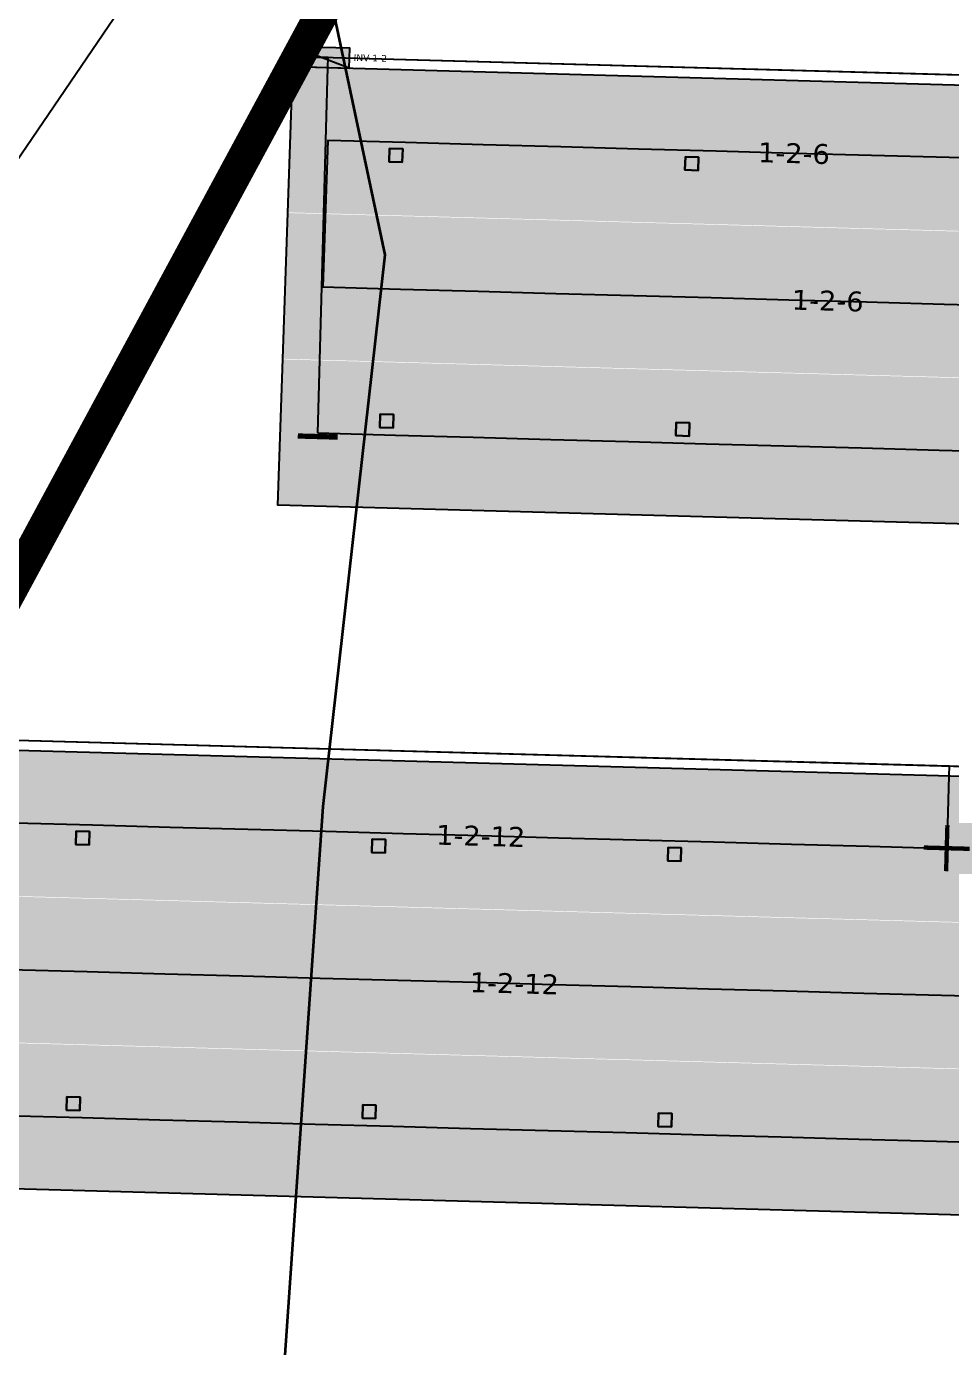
# Model space of a CAD drawing. Header units: metres. Extents: x 1477905 to 1478744, y 4202276 to 4202610.
# Drawn here: x 1477993.22 to 1478007.18, y 4202349.59 to 4202369.53 of the extents above; entities that cross this region are included whole.
import ezdxf

# ---------------------------------------------------------------- set-up
doc = ezdxf.new("R2010")
doc.units = ezdxf.units.M
doc.layers.add('Nouveau Terrain - CN - Courbes', color=22, linetype='Continuous', lineweight=0)
for name, color, linetype in [('PVcase AC Cables (Inverter - Transformer)', 181, 'Continuous'), ('PVcase Device Coloring', 7, 'Continuous'), ('PVcase Device Numbering', 7, 'Continuous'), ('PVcase Inverters', 7, 'Continuous'), ('PVcase Polarity Symbols', 7, 'Continuous'), ('PVcase Poles', 7, 'Continuous'), ('PVcase PV Modules (full frames)', 142, 'Continuous'), ('PVcase PV Modules (optimised)', 142, 'Continuous'), ('PVcase String Cables', 150, 'Continuous'), ('PVcase Stringing Numbers', 7, 'Continuous'), ('PVcase Strings', 92, 'Continuous'), ('PVcase Trenches', 7, 'Continuous')]:
    doc.layers.add(name, color=color, linetype=linetype)
doc.layers.add('PVcase Offsets', color=240, linetype='Continuous', plot=False)
doc.styles.get("Standard").update_dxf_attribs({"font": 'verdana.ttf'})
doc.styles.add('UBS-Style de texte', font='verdana.ttf')

# ---------------------------------------------------------------- blocks, each defined once
blk = doc.blocks.new('PVcase Inverter (1st tier)')
at = {"layer": 'PVcase Inverters', "color": 0}
blk.add_lwpolyline([(0, 0), (850, 0), (850, 300), (0, 300)], close=True, dxfattribs=at)
blk.add_lwpolyline([(850, 0), (0, 300)], dxfattribs=at)
blk = doc.blocks.new('3P18@15DEG F FX ID2 PVBlock')
at = {"layer": 'PVcase PV Modules (optimised)', "color": 0}
blk.add_polyline3d([(0, 0, 1.773945735132677), (21.06698842950539, -0.5810537936249747, 1.773945735132684), (20.88445742833418, -7.198992669318526, 7.019385073192552e-15), (-0.182531001171211, -6.617938875693552, 0)], close=True, dxfattribs=at)

msp = doc.modelspace()

# ---------------------------------------------------------------- hatches: boundary and pattern name
at = {"layer": 'PVcase Device Coloring', "true_color": 0x00ff40, "transparency": 33554672}
msp.add_hatch(color=100, dxfattribs=at).paths.add_polyline_path([(1477997.250148413, 4202369.22115812), (1477997.241877185, 4202368.921272163), (1477998.091554061, 4202368.897837016), (1477998.09982529, 4202369.197722972)], flags=0)
msp.add_hatch(color=100, dxfattribs=at).paths.add_polyline_path([(1477997.250148413, 4202369.22115812), (1477997.241877185, 4202368.921272163), (1477998.091554061, 4202368.897837016), (1477998.09982529, 4202369.197722972)], flags=0)
msp.add_hatch(color=100, dxfattribs=at).paths.add_polyline_path([(1477997.250148413, 4202369.22115812), (1477997.241877185, 4202368.921272163), (1477998.091554061, 4202368.897837016), (1477998.09982529, 4202369.197722972)], flags=0)
msp.add_hatch(color=100, dxfattribs=at).paths.add_polyline_path([(1477997.250148413, 4202369.22115812), (1477997.241877185, 4202368.921272163), (1477998.091554061, 4202368.897837016), (1477998.09982529, 4202369.197722972)], flags=0)
msp.add_hatch(color=100, dxfattribs=at).paths.add_polyline_path([(1477997.250148413, 4202369.22115812), (1477997.241877185, 4202368.921272163), (1477998.091554061, 4202368.897837016), (1477998.09982529, 4202369.197722972)], flags=0)
msp.add_hatch(color=100, dxfattribs=at).paths.add_polyline_path([(1477997.250148413, 4202369.22115812), (1477997.241877185, 4202368.921272163), (1477998.091554061, 4202368.897837016), (1477998.09982529, 4202369.197722972)], flags=0)
msp.add_hatch(color=100, dxfattribs=at).paths.add_polyline_path([(1477997.250148413, 4202369.22115812), (1477997.241877185, 4202368.921272163), (1477998.091554061, 4202368.897837016), (1477998.09982529, 4202369.197722972)], flags=0)
msp.add_hatch(color=100, dxfattribs=at).paths.add_polyline_path([(1477997.250148413, 4202369.22115812), (1477997.241877185, 4202368.921272163), (1477998.091554061, 4202368.897837016), (1477998.09982529, 4202369.197722972)], flags=0)
msp.add_hatch(color=100, dxfattribs=at).paths.add_polyline_path([(1477997.250148413, 4202369.22115812), (1477997.241877185, 4202368.921272163), (1477998.091554061, 4202368.897837016), (1477998.09982529, 4202369.197722972)], flags=0)
at = {"layer": 'PVcase Device Coloring', "true_color": 0x00ff40, "transparency": 33554582}
for points in [[(1477997.241877185, 4202368.921272163), (1477997.16592139, 4202366.722151305), (1478012.365022158, 4202366.302941166), (1478012.440977953, 4202368.502062025)], [(1477997.165587958, 4202366.712497569), (1477997.089632163, 4202364.51337671), (1478013.460892379, 4202364.061836953), (1478013.536848174, 4202366.260957812)], [(1477997.094302498, 4202364.503584964), (1477997.008952304, 4202362.304723214), (1478028.827922165, 4202361.427116374), (1478028.913272359, 4202363.625978124)], [(1477992.517385722, 4202358.622920597), (1477992.439220171, 4202356.423860686), (1478007.636734559, 4202356.0046943), (1478007.71490011, 4202358.203754211)], [(1477992.438877038, 4202356.414207217), (1477992.360711487, 4202354.215147306), (1478008.730262981, 4202353.763654676), (1478008.808428532, 4202355.962714587)], [(1477992.363493073, 4202354.205407656), (1477992.279468909, 4202352.006509331), (1478024.095548708, 4202351.128982199), (1478024.179572872, 4202353.327880524)]]:
    msp.add_hatch(color=100, dxfattribs=at).paths.add_polyline_path(points, flags=0)

# ---------------------------------------------------------------- linework, layer by layer
at = {"layer": 'Nouveau Terrain - CN - Courbes', "linetype": 'Continuous', "lineweight": 35}
msp.add_polyline3d([(1478006.412396852, 4202297.801239322, 83), (1478002.471871298, 4202298.102663486, 83), (1478001.847848419, 4202298.524040777, 83), (1478001.093572353, 4202299.889490742, 83), (1477999.930502665, 4202304.54533724, 83), (1477996.805200192, 4202309.786615624, 83), (1477994.542941552, 4202315.041818266, 83), (1477993.622994336, 4202318.658497655, 83), (1477993.253012364, 4202322.306960797, 83), (1477993.432995638, 4202325.987207691, 83), (1477995.625253581, 4202337.979717853, 83), (1477996.682585755, 4202341.734162691, 83), (1477997.185389081, 4202343.387257799, 83), (1477997.038637594, 4202348.248768949, 83), (1477997.697376424, 4202357.756428254, 83), (1477998.633390394, 4202366.082772533, 83), (1477995.150346179, 4202382.544913547, 83)], dxfattribs=at)
at = {"layer": 'PVcase AC Cables (Inverter - Transformer)'}
for points in [[(1478005.12993339, 4202381.274419413, 81.95305523869774), (1478003.510072197, 4202378.783819548, 81.99898768847636), (1478001.890211004, 4202376.293219684, 82.05224745104867), (1478000.270349811, 4202373.802619819, 82.10857125975214), (1477998.650488618, 4202371.312019954, 82.1670413171327), (1477997.322973304, 4202368.85295187, 82.22153321121384), (1477995.99545799, 4202366.393883786, 82.27201419725391), (1477994.667942676, 4202363.934815702, 82.3224951832862), (1477993.340427362, 4202361.475747617, 82.37297616932851), (1477992.012912048, 4202359.016679533, 82.41186907440921), (1477990.685396734, 4202356.557611449, 82.4502190234496), (1477989.35788142, 4202354.098543365, 82.49099192366322), (1477989.287803891, 4202351.557776066, 82.48717876541369), (1477989.217726363, 4202349.017008768, 82.48576660151045), (1477989.217726363, 4202349.017008768, 86.01150920659529), (1477989.202687434, 4202348.471749535, 86.011362580492), (1477982.062604593, 4202348.668681914, 86.2376563732173)], [(1478005.12993339, 4202381.274419412, 81.95305523869679), (1478003.510072197, 4202378.783819547, 81.99898768847537), (1478001.890211004, 4202376.293219683, 82.05224745105107), (1478000.270349811, 4202373.802619818, 82.10857125975764), (1477998.650488618, 4202371.312019954, 82.1670413171385), (1477997.728201353, 4202369.60358981, 82.20432879076795), (1477997.728201353, 4202369.60358981, 85.79165369112856), (1477997.437943838, 4202369.065921444, 85.79870029368922), (1477997.670851238, 4202369.059497568, 85.7926537402864)]]:
    msp.add_polyline3d(points, dxfattribs=at)
at = {"layer": 'PVcase Offsets'}
msp.add_lwpolyline([(1477930.656038886, 4202312.823606489), (1477955.483376147, 4202312.280807556), (1478014.108887308, 4202398.403808008), (1478023.625599496, 4202402.305293838), (1478027.72021351, 4202411.800255105), (1478017.401448841, 4202430.135946658), (1477999.841205371, 4202421.050409181), (1477931.44828977, 4202323.35455113)], close=True, dxfattribs=at)
at = {"layer": 'PVcase Poles'}
for points in [[(1477998.69327443, 4202367.484709933, 81.98640454427508), (1477998.698788582, 4202367.684633905, 81.98640454427508), (1477998.698788582, 4202367.684633905, 85.44440164900078), (1477998.69327443, 4202367.484709933, 85.39079376773317), (1477998.69327443, 4202367.484709933, 81.98640454427508), (1477998.8931984, 4202367.479195781, 81.98640454427508), (1477998.8931984, 4202367.479195781, 85.38560350338571), (1477998.69327443, 4202367.484709933, 85.39079376773317), (1477998.8931984, 4202367.479195781, 85.38560350338571), (1477998.898712553, 4202367.679119753, 85.43921138465332), (1477998.898712553, 4202367.679119753, 81.98640454427508), (1477998.8931984, 4202367.479195781, 81.98640454427508), (1477998.898712553, 4202367.679119753, 81.98640454427508), (1477998.698788582, 4202367.684633905, 81.98640454427508), (1477998.898712553, 4202367.679119753, 81.98640454427508), (1477998.898712553, 4202367.679119753, 85.43921138465332), (1477998.698788582, 4202367.684633905, 85.44440164900078)], [(1478003.159072019, 4202367.361537671, 81.86059904502534), (1478003.164586171, 4202367.561461642, 81.86059904502534), (1478003.164586171, 4202367.561461642, 85.32846422632888), (1478003.159072019, 4202367.361537671, 85.27485634506127), (1478003.159072019, 4202367.361537671, 81.86059904502534), (1478003.35899599, 4202367.356023518, 81.86059904502534), (1478003.35899599, 4202367.356023518, 85.2696660807138), (1478003.159072019, 4202367.361537671, 85.27485634506127), (1478003.35899599, 4202367.356023518, 85.2696660807138), (1478003.364510142, 4202367.55594749, 85.32327396198141), (1478003.364510142, 4202367.55594749, 81.86059904502534), (1478003.35899599, 4202367.356023518, 81.86059904502534), (1478003.364510142, 4202367.55594749, 81.86059904502534), (1478003.164586171, 4202367.561461642, 81.86059904502534), (1478003.364510142, 4202367.55594749, 81.86059904502534), (1478003.364510142, 4202367.55594749, 85.32327396198141), (1478003.164586171, 4202367.561461642, 85.32846422632888)], [(1477998.55481706, 4202363.476003416, 81.99223477108852), (1477998.560331212, 4202363.675927388, 81.99223477108852), (1477998.560331212, 4202363.675927388, 84.37001916000986), (1477998.55481706, 4202363.476003416, 84.31641127874225), (1477998.55481706, 4202363.476003416, 81.99223477108852), (1477998.754741031, 4202363.470489264, 81.99223477108852), (1477998.754741031, 4202363.470489264, 84.31122101439479), (1477998.55481706, 4202363.476003416, 84.31641127874225), (1477998.754741031, 4202363.470489264, 84.31122101439479), (1477998.760255183, 4202363.670413235, 84.3648288956624), (1477998.760255183, 4202363.670413235, 81.99223477108852), (1477998.754741031, 4202363.470489264, 81.99223477108852), (1477998.760255183, 4202363.670413235, 81.99223477108852), (1477998.560331212, 4202363.675927388, 81.99223477108852), (1477998.760255183, 4202363.670413235, 81.99223477108852), (1477998.760255183, 4202363.670413235, 84.3648288956624), (1477998.560331212, 4202363.675927388, 84.37001916000986)], [(1478003.020614649, 4202363.352831153, 81.87865359183935), (1478003.026128801, 4202363.552755125, 81.87865359183935), (1478003.026128801, 4202363.552755125, 84.25408173734658), (1478003.020614649, 4202363.352831153, 84.20047385607897), (1478003.020614649, 4202363.352831153, 81.87865359183935), (1478003.22053862, 4202363.347317001, 81.87865359183935), (1478003.22053862, 4202363.347317001, 84.19528359173151), (1478003.020614649, 4202363.352831153, 84.20047385607897), (1478003.22053862, 4202363.347317001, 84.19528359173151), (1478003.226052772, 4202363.547240973, 84.24889147299913), (1478003.226052772, 4202363.547240973, 81.87865359183935), (1478003.22053862, 4202363.347317001, 81.87865359183935), (1478003.226052772, 4202363.547240973, 81.87865359183935), (1478003.026128801, 4202363.552755125, 81.87865359183935), (1478003.226052772, 4202363.547240973, 81.87865359183935), (1478003.226052772, 4202363.547240973, 84.24889147299913), (1478003.026128801, 4202363.552755125, 84.25408173734658)], [(1477993.967314566, 4202357.186398867, 82.10769630255615), (1477993.972828718, 4202357.386322838, 82.10769630255615), (1477993.972828718, 4202357.386322838, 85.57735652598878), (1477993.967314566, 4202357.186398867, 85.52374304891028), (1477993.967314566, 4202357.186398867, 82.10769630255615), (1477994.167238537, 4202357.180884714, 82.10769630255615), (1477994.167238537, 4202357.180884714, 85.51780203582372), (1477993.967314566, 4202357.186398867, 85.52374304891028), (1477994.167238537, 4202357.180884714, 85.51780203582372), (1477994.172752689, 4202357.380808686, 85.57141551290222), (1477994.172752689, 4202357.380808686, 82.10769630255615), (1477994.167238537, 4202357.180884714, 82.10769630255615), (1477994.172752689, 4202357.380808686, 82.10769630255615), (1477993.972828718, 4202357.386322838, 82.10769630255615), (1477994.172752689, 4202357.380808686, 82.10769630255615), (1477994.172752689, 4202357.380808686, 85.57141551290222), (1477993.972828718, 4202357.386322838, 85.57735652598878)], [(1477998.432646045, 4202357.063239461, 81.97779921419513), (1477998.438160198, 4202357.263163432, 81.97779921419513), (1477998.438160198, 4202357.263163432, 85.44466312014461), (1477998.432646045, 4202357.063239461, 85.39104964306611), (1477998.432646045, 4202357.063239461, 81.97779921419513), (1477998.632570016, 4202357.057725308, 81.97779921419513), (1477998.632570016, 4202357.057725308, 85.38510862997956), (1477998.432646045, 4202357.063239461, 85.39104964306611), (1477998.632570016, 4202357.057725308, 85.38510862997956), (1477998.638084169, 4202357.25764928, 85.43872210705806), (1477998.638084169, 4202357.25764928, 81.97779921419513), (1477998.632570016, 4202357.057725308, 81.97779921419513), (1477998.638084169, 4202357.25764928, 81.97779921419513), (1477998.438160198, 4202357.263163432, 81.97779921419513), (1477998.638084169, 4202357.25764928, 81.97779921419513), (1477998.638084169, 4202357.25764928, 85.43872210705806), (1477998.438160198, 4202357.263163432, 85.44466312014461)], [(1478002.897977525, 4202356.940080053, 81.8648395839948), (1478002.903491677, 4202357.140004025, 81.8648395839948), (1478002.903491677, 4202357.140004025, 85.3119697137998), (1478002.897977525, 4202356.940080053, 85.2583562367213), (1478002.897977525, 4202356.940080053, 81.8648395839948), (1478003.097901496, 4202356.934565901, 81.8648395839948), (1478003.097901496, 4202356.934565901, 85.25241522363474), (1478002.897977525, 4202356.940080053, 85.2583562367213), (1478003.097901496, 4202356.934565901, 85.25241522363474), (1478003.103415648, 4202357.134489872, 85.30602870071324), (1478003.103415648, 4202357.134489872, 81.8648395839948), (1478003.097901496, 4202356.934565901, 81.8648395839948), (1478003.103415648, 4202357.134489872, 81.8648395839948), (1478002.903491677, 4202357.140004025, 81.8648395839948), (1478003.103415648, 4202357.134489872, 81.8648395839948), (1478003.103415648, 4202357.134489872, 85.30602870071324), (1478002.903491677, 4202357.140004025, 85.3119697137998)], [(1477993.824829103, 4202353.177803449, 82.11655622725806), (1477993.830343255, 4202353.377727421, 82.11655622725806), (1477993.830343255, 4202353.377727421, 84.50308617395974), (1477993.824829103, 4202353.177803449, 84.44947269688123), (1477993.824829103, 4202353.177803449, 82.11655622725806), (1477994.024753073, 4202353.172289297, 82.11655622725806), (1477994.024753073, 4202353.172289297, 84.44353168379467), (1477993.824829103, 4202353.177803449, 84.44947269688123), (1477994.024753073, 4202353.172289297, 84.44353168379467), (1477994.030267226, 4202353.372213269, 84.49714516087317), (1477994.030267226, 4202353.372213269, 82.11655622725806), (1477994.024753073, 4202353.172289297, 82.11655622725806), (1477994.030267226, 4202353.372213269, 82.11655622725806), (1477993.830343255, 4202353.377727421, 82.11655622725806), (1477994.030267226, 4202353.372213269, 82.11655622725806), (1477994.030267226, 4202353.372213269, 84.49714516087317), (1477993.830343255, 4202353.377727421, 84.50308617395974)], [(1477998.290160582, 4202353.054644043, 81.97438430773013), (1477998.295674734, 4202353.254568014, 81.97438430773013), (1477998.295674734, 4202353.254568014, 84.37039276787044), (1477998.290160582, 4202353.054644043, 84.31677929079194), (1477998.290160582, 4202353.054644043, 81.97438430773013), (1477998.490084553, 4202353.04912989, 81.97438430773013), (1477998.490084553, 4202353.04912989, 84.31083827770539), (1477998.290160582, 4202353.054644043, 84.31677929079194), (1477998.490084553, 4202353.04912989, 84.31083827770539), (1477998.495598705, 4202353.249053862, 84.36445175478389), (1477998.495598705, 4202353.249053862, 81.97438430773013), (1477998.490084553, 4202353.04912989, 81.97438430773013), (1477998.495598705, 4202353.249053862, 81.97438430773013), (1477998.295674734, 4202353.254568014, 81.97438430773013), (1477998.495598705, 4202353.249053862, 81.97438430773013), (1477998.495598705, 4202353.249053862, 84.36445175478389), (1477998.295674734, 4202353.254568014, 84.37039276787044)], [(1478002.755492061, 4202352.931484636, 81.86014077094914), (1478002.761006213, 4202353.131408608, 81.86014077094914), (1478002.761006213, 4202353.131408608, 84.23769936178115), (1478002.755492061, 4202352.931484636, 84.18408588470265), (1478002.755492061, 4202352.931484636, 81.86014077094914), (1478002.955416032, 4202352.925970484, 81.86014077094914), (1478002.955416032, 4202352.925970484, 84.17814487161608), (1478002.755492061, 4202352.931484636, 84.18408588470265), (1478002.955416032, 4202352.925970484, 84.17814487161608), (1478002.960930184, 4202353.125894455, 84.2317583486946), (1478002.960930184, 4202353.125894455, 81.86014077094914), (1478002.955416032, 4202352.925970484, 81.86014077094914), (1478002.960930184, 4202353.125894455, 81.86014077094914), (1478002.761006213, 4202353.131408608, 81.86014077094914), (1478002.960930184, 4202353.125894455, 81.86014077094914), (1478002.960930184, 4202353.125894455, 84.2317583486946), (1478002.761006213, 4202353.131408608, 84.23769936178115)]]:
    msp.add_polyline3d(points, dxfattribs=at)
at = {"layer": 'PVcase String Cables'}
for points in [[(1477997.670851238, 4202369.059497568, 85.7926537402864), (1477997.437943838, 4202369.065921444, 85.79870029368922), (1477997.728201353, 4202369.60358981, 85.79165369112856), (1477997.728201353, 4202369.60358981, 82.20432879076795), (1477998.650488618, 4202371.312019954, 82.1670413171385), (1477999.959689638, 4202373.324967666, 82.11862209006598), (1478001.268890658, 4202375.337915378, 82.07202271777358), (1478002.578091678, 4202377.350863091, 82.03014459108307), (1478003.887292698, 4202379.363810803, 81.98829130178466), (1478003.887292698, 4202379.363810803, 85.60482748354019), (1478018.264513427, 4202378.967269146, 85.23234300898487), (1478018.260377813, 4202378.817326173, 85.23231606050146), (1478018.23004475, 4202377.717554888, 84.93742232301523)], [(1477997.670851238, 4202369.059497568, 85.7926537402864), (1477997.437943838, 4202369.065921444, 85.79870029368922), (1477997.728201353, 4202369.60358981, 85.79165369112856), (1477997.728201353, 4202369.60358981, 82.20432879076795), (1477998.650488618, 4202371.312019954, 82.1670413171385), (1477999.959689638, 4202373.324967666, 82.11862209006598), (1478001.268890658, 4202375.337915379, 82.07202271777118), (1478002.578091678, 4202377.350863092, 82.03014459107122), (1478003.887292698, 4202379.363810804, 81.98829130178562), (1478003.887292698, 4202379.363810804, 85.60482748354102), (1478019.421349167, 4202378.935362175, 85.20237175368831), (1478019.417213553, 4202378.785419201, 85.20234480520408), (1478019.325948053, 4202375.476449762, 84.31507453547309)], [(1477997.670851238, 4202369.059497568, 85.7926537402864), (1477997.437943838, 4202369.065921444, 85.79870029368922), (1477997.728201353, 4202369.60358981, 85.79165369112856), (1477997.728201353, 4202369.60358981, 82.20432879076795), (1477998.650488618, 4202371.312019954, 82.1670413171385), (1477999.959689638, 4202373.324967666, 82.11862209006598), (1478001.268890657, 4202375.337915378, 82.07202271778006), (1478002.578091678, 4202377.350863091, 82.03014459108874), (1478003.887292698, 4202379.363810803, 81.98829130179165), (1478003.887292698, 4202379.363810803, 85.60482748354622), (1478024.700582557, 4202378.789754332, 85.0655975806788), (1478024.980528497, 4202378.782033075, 85.05811822540866), (1478046.028522429, 4202378.201503173, 84.16337721813639), (1478046.28779199, 4202378.194352196, 84.15161823292773), (1478050.351659477, 4202378.082265666, 83.95780722288696), (1478050.347523863, 4202377.932322698, 83.95771598015936), (1478050.317190801, 4202376.832551413, 83.66258628336782)], [(1477997.670851238, 4202369.059497568, 85.7926537402864), (1477997.437943838, 4202369.065921444, 85.79870029368922), (1477997.728201353, 4202369.60358981, 85.79165369112856), (1477997.728201353, 4202369.60358981, 82.20432879076795), (1477998.650488618, 4202371.312019954, 82.1670413171385), (1477999.959689638, 4202373.324967666, 82.11862209006598), (1478001.268890658, 4202375.337915379, 82.07202271777118), (1478002.578091678, 4202377.350863092, 82.03014459107122), (1478003.887292698, 4202379.363810804, 81.98829130178562), (1478003.887292698, 4202379.363810804, 85.60482748354102), (1478024.700582557, 4202378.789754333, 85.06559758067964), (1478024.980528497, 4202378.782033075, 85.05811822540866), (1478046.028522429, 4202378.201503173, 84.16337721813792), (1478046.28779199, 4202378.194352196, 84.15161823292773), (1478051.494695146, 4202378.050739318, 83.90329439782322), (1478051.490559532, 4202377.900796349, 83.90320315509383), (1478051.399294031, 4202374.59182691, 83.01522293504487)], [(1477997.670851238, 4202369.059497568, 85.7926537402864), (1477997.437943838, 4202369.065921444, 85.79870029368922), (1477997.728201353, 4202369.60358981, 85.79165369112856), (1477997.728201353, 4202369.60358981, 82.20432879076795), (1477998.650488618, 4202371.312019954, 82.1670413171385), (1477999.959689638, 4202373.324967666, 82.11862209006598), (1478001.268890658, 4202375.337915379, 82.07202271777118), (1478002.578091678, 4202377.350863092, 82.03014459107122), (1478003.887292698, 4202379.363810804, 81.98829130178562), (1478003.887292698, 4202379.363810804, 85.60482748354102), (1478024.700582557, 4202378.789754333, 85.06559758067964), (1478024.980528497, 4202378.782033076, 85.0581182254102), (1478046.028522429, 4202378.201503174, 84.16337721812958), (1478046.28779199, 4202378.194352197, 84.15161823292952), (1478052.665919053, 4202378.018435504, 83.8474372397804), (1478052.661783439, 4202377.868492534, 83.84734599704925), (1478052.570517939, 4202374.559523095, 82.95936577700029)], [(1477997.670851238, 4202369.059497568, 85.7926537402864), (1477997.437943838, 4202369.065921444, 85.79870029368922), (1477997.728201353, 4202369.60358981, 85.79165369112856), (1477997.728201353, 4202369.60358981, 82.20432879076795), (1477998.650488618, 4202371.312019954, 82.1670413171385), (1477999.959689638, 4202373.324967666, 82.11862209006598), (1478001.268890658, 4202375.337915379, 82.07202271777118), (1478002.578091678, 4202377.350863092, 82.03014459107122), (1478003.887292698, 4202379.363810804, 81.98829130178562), (1478003.887292698, 4202379.363810804, 85.60482748354102), (1478024.700582557, 4202378.789754333, 85.06559758067964), (1478024.980528497, 4202378.782033076, 85.0581182254102), (1478046.028522429, 4202378.201503173, 84.16337721813792), (1478046.28779199, 4202378.194352197, 84.15161823292952), (1478051.522883385, 4202378.049961852, 83.90195006485537), (1478051.518747771, 4202377.900018883, 83.90185882212586), (1478051.488414709, 4202376.800247598, 83.60672912511376)], [(1477997.670851238, 4202369.059497568, 85.7926537402864), (1477997.437943838, 4202369.065921444, 85.79870029368922), (1477997.728201353, 4202369.60358981, 85.79165369112856), (1477997.728201353, 4202369.60358981, 82.20432879076795), (1477998.650488618, 4202371.312019954, 82.1670413171385), (1477999.959689638, 4202373.324967666, 82.11862209006598), (1478001.268890658, 4202375.337915379, 82.07202271777118), (1478002.578091678, 4202377.350863092, 82.03014459107122), (1478003.887292698, 4202379.363810804, 81.98829130178562), (1478003.887292698, 4202379.363810804, 85.60482748354102), (1478020.593510231, 4202378.903032513, 85.17200345052136), (1478020.589374617, 4202378.753089539, 85.1719765020363), (1478020.498109116, 4202375.4441201, 84.28470623229929)], [(1477997.670851238, 4202369.059497568, 85.7926537402864), (1477997.437943838, 4202369.065921444, 85.79870029368922), (1477997.728201353, 4202369.60358981, 85.79165369112856), (1477997.728201353, 4202369.60358981, 82.20432879076795), (1477998.650488618, 4202371.312019954, 82.1670413171385), (1477999.959689638, 4202373.324967666, 82.11862209006598), (1478001.268890657, 4202375.337915378, 82.07202271778006), (1478002.578091678, 4202377.350863091, 82.03014459108874), (1478003.887292698, 4202379.363810803, 81.98829130179165), (1478003.887292698, 4202379.363810803, 85.60482748354622), (1478019.43667449, 4202378.934939484, 85.20197470581192), (1478019.432538876, 4202378.78499651, 85.20194775732766), (1478019.402205814, 4202377.685225225, 84.90705401984744)], [(1477997.670851238, 4202369.059497568, 85.7926537402864), (1477997.437943838, 4202369.065921444, 85.79870029368922), (1477997.728201353, 4202369.60358981, 85.79165369112856), (1477997.728201353, 4202369.60358981, 82.20432879076795), (1477998.650488618, 4202371.312019954, 82.1670413171385), (1477999.959689638, 4202373.324967666, 82.11862209006598), (1478001.268890658, 4202375.337915379, 82.07202271777118), (1478002.578091678, 4202377.350863092, 82.03014459107122), (1478003.887292698, 4202379.363810804, 81.98829130178562), (1478003.887292698, 4202379.363810804, 85.60482748354102), (1478024.700582557, 4202378.789754336, 85.06559758068214), (1478024.980528497, 4202378.782033077, 85.05811822540339), (1478046.028522429, 4202378.201503178, 84.16337721813574), (1478046.287791991, 4202378.194352201, 84.15161823292739), (1478066.692417704, 4202377.631567199, 83.17849567624674), (1478066.68828209, 4202377.481624222, 83.17840443350303), (1478066.536084151, 4202371.96345663, 81.69757369044791)], [(1477997.670851238, 4202369.059497568, 85.7926537402864), (1477997.437943838, 4202369.065921444, 85.79870029368922), (1477997.728201353, 4202369.60358981, 85.79165369112856), (1477997.728201353, 4202369.60358981, 82.20432879076795), (1477998.650488618, 4202371.312019954, 82.1670413171385), (1477999.959689638, 4202373.324967666, 82.11862209006598), (1478001.268890657, 4202375.337915378, 82.07202271778006), (1478002.578091677, 4202377.350863091, 82.03014459109444), (1478003.887292697, 4202379.363810803, 81.98829130179861), (1478003.887292697, 4202379.363810803, 85.60482748355226), (1478024.700582557, 4202378.789754334, 85.06559758068046), (1478024.980528497, 4202378.782033077, 85.05811822540186), (1478036.025794575, 4202378.477390875, 84.58858880004735), (1478036.02165896, 4202378.327447901, 84.58851629053599), (1478035.869461022, 4202372.809280309, 83.10803060639932)], [(1477997.670851238, 4202369.059497568, 85.7926537402864), (1477997.247055097, 4202369.071186393, 85.8036559926895), (1477997.247055097, 4202369.071186393, 82.22257085902514), (1477997.213995909, 4202369.072098207, 82.22332887051863), (1477995.871541624, 4202366.585357414, 82.27571060899758), (1477994.52908734, 4202364.098616621, 82.32675967430829), (1477993.186633056, 4202361.611875828, 82.37780873961675), (1477991.844178772, 4202359.125135035, 82.41844847681635), (1477990.501724488, 4202356.638394242, 82.45720813047207), (1477989.159270204, 4202354.151653449, 82.49827174180163), (1477989.088536298, 4202351.587088184, 82.49442286779892), (1477989.017802392, 4202349.022522921, 82.49301232478395), (1477989.017802392, 4202349.022522921, 86.01784548512401), (1477989.002763463, 4202348.477263687, 86.01769885902073), (1477980.985480049, 4202348.69839034, 86.27179415616027), (1477980.981344435, 4202348.548447372, 86.27175383487095), (1477980.829146497, 4202343.030279781, 84.7918608587171)], [(1477997.670851238, 4202369.059497568, 85.7926537402864), (1477997.247055097, 4202369.071186393, 85.8036559926895), (1477997.247055097, 4202369.071186393, 82.22257085902514), (1477997.213995909, 4202369.072098207, 82.22332887051863), (1477995.871541624, 4202366.585357414, 82.27571060899758), (1477994.52908734, 4202364.098616621, 82.32675967430829), (1477993.186633056, 4202361.611875828, 82.37780873961675), (1477991.844178772, 4202359.125135035, 82.41844847681635), (1477990.501724488, 4202356.638394242, 82.45720813047207), (1477989.159270204, 4202354.151653449, 82.49827174180163), (1477989.088536298, 4202351.587088184, 82.4944228678073), (1477989.017802392, 4202349.022522921, 82.49301232479237), (1477989.017802392, 4202349.022522921, 86.01784548513139), (1477989.002763463, 4202348.477263686, 86.01769885902705), (1477995.086561973, 4202348.309464935, 85.82488235117584), (1477995.082426359, 4202348.159521961, 85.8248420298865), (1477995.052093296, 4202347.059750677, 85.52989923033141)], [(1477997.670851238, 4202369.059497568, 85.7926537402864), (1477997.247055097, 4202369.071186393, 85.8036559926895), (1477997.247055097, 4202369.071186393, 82.22257085902514), (1477997.213995909, 4202369.072098207, 82.22332887051863), (1477995.871541624, 4202366.585357414, 82.27571060899758), (1477994.52908734, 4202364.098616621, 82.32675967430829), (1477993.186633056, 4202361.611875828, 82.37780873961675), (1477991.844178772, 4202359.125135035, 82.41844847681635), (1477990.501724488, 4202356.638394242, 82.45720813047207), (1477989.159270204, 4202354.151653449, 82.49827174180163), (1477989.088536298, 4202351.587088184, 82.49442286779055), (1477989.017802392, 4202349.022522921, 82.49301232477553), (1477989.017802392, 4202349.022522921, 86.01784548511664), (1477989.002763463, 4202348.477263687, 86.01769885901335), (1477996.239783565, 4202348.277657647, 85.78833279091731), (1477996.235647951, 4202348.127714672, 85.78829246962798), (1477996.144382451, 4202344.818745235, 84.90087458189501)], [(1477997.670851238, 4202369.059497568, 85.7926537402864), (1477997.247055097, 4202369.071186393, 85.8036559926895), (1477997.247055097, 4202369.071186393, 82.22257085902514), (1477997.213995909, 4202369.072098207, 82.22332887051863), (1477995.871541624, 4202366.585357414, 82.27571060899758), (1477994.52908734, 4202364.098616621, 82.32675967430829), (1477993.186633056, 4202361.611875828, 82.37780873961675), (1477991.844178772, 4202359.125135035, 82.41844847681635), (1477990.501724488, 4202356.638394242, 82.45720813047207), (1477989.159270204, 4202354.151653449, 82.49827174180163), (1477989.088536298, 4202351.587088184, 82.49442286779892), (1477989.017802392, 4202349.022522921, 82.49301232478395), (1477989.017802392, 4202349.022522921, 86.01784548512401), (1477989.002763463, 4202348.477263687, 86.01769885902073), (1477997.411749645, 4202348.245333362, 85.75118915337521), (1477997.407614031, 4202348.095390388, 85.75114883208583), (1477997.31634853, 4202344.78642095, 84.86373094422727)], [(1477997.670851238, 4202369.059497568, 85.7926537402864), (1477997.247055097, 4202369.071186393, 85.8036559926895), (1477997.247055097, 4202369.071186393, 82.22257085902514), (1477997.213995909, 4202369.072098207, 82.22332887051863), (1477995.871541624, 4202366.585357414, 82.27571060899758), (1477994.52908734, 4202364.098616621, 82.32675967430829), (1477993.186633056, 4202361.611875828, 82.37780873961675), (1477991.844178772, 4202359.125135035, 82.41844847681635), (1477990.501724488, 4202356.638394242, 82.45720813047207), (1477989.159270204, 4202354.151653449, 82.49827174180163), (1477989.088536298, 4202351.587088184, 82.49442286779892), (1477989.017802392, 4202349.022522921, 82.49301232478395), (1477989.017802392, 4202349.022522921, 86.01784548512401), (1477989.002763463, 4202348.477263687, 86.01769885902073), (1477996.258528052, 4202348.277140651, 85.78773871364848), (1477996.254392438, 4202348.127197676, 85.7876983923591), (1477996.224059375, 4202347.027426393, 85.49275559283811)], [(1477997.670851238, 4202369.059497568, 85.7926537402864), (1477997.247055097, 4202369.071186393, 85.8036559926895), (1477997.247055097, 4202369.071186393, 82.22257085902514), (1477997.213995909, 4202369.072098207, 82.22332887051863), (1477995.871541624, 4202366.585357414, 82.27571060899758), (1477994.52908734, 4202364.098616621, 82.32675967430829), (1477993.186633056, 4202361.611875828, 82.37780873961675), (1477991.844178772, 4202359.125135035, 82.41844847681635), (1477990.501724488, 4202356.638394242, 82.45720813047207), (1477989.159270204, 4202354.151653449, 82.49827174180163), (1477989.088536298, 4202351.587088184, 82.4944228678073), (1477989.017802392, 4202349.022522921, 82.49301232479237), (1477989.017802392, 4202349.022522921, 86.01784548513139), (1477989.002763463, 4202348.477263686, 86.01769885902705), (1478001.523496105, 4202348.131926271, 85.62087376040364), (1478001.781932378, 4202348.124798276, 85.61177368154537), (1478011.667330517, 4202347.852146673, 85.25186495011373), (1478011.663194903, 4202347.702203702, 85.25181174879084), (1478011.510996965, 4202342.18403611, 83.77168163016366)], [(1477997.670851238, 4202369.059497568, 85.7926537402864), (1477997.247055097, 4202369.071186393, 85.8036559926895), (1477997.247055097, 4202369.071186393, 82.22257085902514), (1477997.213995909, 4202369.072098207, 82.22332887050771), (1477995.827180496, 4202366.503183569, 82.27739751497823), (1477994.440365082, 4202363.934268931, 82.33013348630084), (1477993.053549669, 4202361.365354294, 82.3828694576134), (1477991.666734255, 4202358.796439656, 82.42355757676506), (1477992.522714274, 4202358.77283066, 82.39233311207558), (1477992.522714274, 4202358.77283066, 85.94219547444348), (1478007.143751451, 4202358.369564243, 85.5077114427772), (1478007.139615837, 4202358.219621269, 85.50767599302381), (1478007.109282775, 4202357.119849985, 85.21275106700391)], [(1477997.670851238, 4202369.059497568, 85.7926537402864), (1477997.247055097, 4202369.071186393, 85.8036559926895), (1477997.247055097, 4202369.071186393, 82.22257085902514), (1477997.213995909, 4202369.072098207, 82.22332887050771), (1477995.827180495, 4202366.503183569, 82.27739751498603), (1477994.440365082, 4202363.934268931, 82.33013348630084), (1477993.053549669, 4202361.365354293, 82.38286945761564), (1477991.666734255, 4202358.796439655, 82.42355757676974), (1477992.522714274, 4202358.77283066, 82.39233311207558), (1477992.522714274, 4202358.77283066, 85.94219547444348), (1478008.298212311, 4202358.337722775, 85.47340506609254), (1478008.294076697, 4202358.187779799, 85.47336961633724), (1478008.202811197, 4202354.878810361, 84.58600550653533)], [(1477997.670851238, 4202369.059497568, 85.7926537402864), (1477997.247055097, 4202369.071186393, 85.8036559926895), (1477997.247055097, 4202369.071186393, 82.22257085902514), (1477997.213995909, 4202369.072098207, 82.22332887050771), (1477995.827180496, 4202366.50318357, 82.27739751497597), (1477994.440365082, 4202363.934268932, 82.33013348629078), (1477993.053549669, 4202361.365354294, 82.3828694576056), (1477991.666734256, 4202358.796439657, 82.4235575767604), (1477992.522714274, 4202358.772830661, 82.39233311207938), (1477992.522714274, 4202358.772830661, 85.94219547444445), (1478013.58041419, 4202358.192033058, 85.31643724357349), (1478013.84834581, 4202358.18464317, 85.30673324761095), (1478034.898782403, 4202357.604045898, 84.47147814652456), (1478035.153778476, 4202357.597012788, 84.46084911349377), (1478039.220333767, 4202357.484852126, 84.28804348141163), (1478039.216198153, 4202357.334909156, 84.28797102374007), (1478039.18586509, 4202356.235137872, 83.99291028781236)], [(1477997.670851238, 4202369.059497568, 85.7926537402864), (1477997.247055097, 4202369.071186393, 85.8036559926895), (1477997.247055097, 4202369.071186393, 82.22257085902514), (1477997.213995909, 4202369.072098207, 82.22332887050771), (1477995.827180496, 4202366.50318357, 82.27739751497597), (1477994.440365082, 4202363.934268932, 82.33013348629078), (1477993.053549669, 4202361.365354294, 82.3828694576056), (1477991.666734256, 4202358.796439657, 82.4235575767604), (1477992.522714274, 4202358.772830661, 82.39233311207938), (1477992.522714274, 4202358.772830661, 85.94219547444445), (1478013.58041419, 4202358.192033058, 85.31643724357349), (1478013.84834581, 4202358.18464317, 85.30673324761095), (1478034.898782403, 4202357.604045898, 84.47147814652456), (1478035.153778476, 4202357.597012788, 84.46084911349377), (1478040.366708973, 4202357.45323367, 84.23932900985044), (1478040.362573359, 4202357.303290699, 84.23925655217732), (1478040.271307859, 4202353.994321262, 83.35148381977841)], [(1477997.670851238, 4202369.059497568, 85.7926537402864), (1477997.247055097, 4202369.071186393, 85.8036559926895), (1477997.247055097, 4202369.071186393, 82.22257085902514), (1477997.213995909, 4202369.072098207, 82.22332887050771), (1477995.827180495, 4202366.503183569, 82.27739751498603), (1477994.440365082, 4202363.934268931, 82.33013348630084), (1477993.053549669, 4202361.365354294, 82.3828694576134), (1477991.666734255, 4202358.796439656, 82.42355757677355), (1477992.522714274, 4202358.77283066, 82.39233311207558), (1477992.522714274, 4202358.77283066, 85.94219547444348), (1478013.58041419, 4202358.192033058, 85.31643724357349), (1478013.84834581, 4202358.18464317, 85.30673324761095), (1478034.898782403, 4202357.604045899, 84.47147814652595), (1478035.153778476, 4202357.597012789, 84.46084911349531), (1478041.538206615, 4202357.420922305, 84.18954697666045), (1478041.534071001, 4202357.270979334, 84.18947451898589), (1478041.4428055, 4202353.962009897, 83.30170178658697)], [(1477997.670851238, 4202369.059497568, 85.7926537402864), (1477997.247055097, 4202369.071186393, 85.8036559926895), (1477997.247055097, 4202369.071186393, 82.22257085902514), (1477997.213995909, 4202369.072098207, 82.22332887050771), (1477995.827180496, 4202366.50318357, 82.27739751496817), (1477994.440365083, 4202363.934268932, 82.33013348628296), (1477993.053549669, 4202361.365354294, 82.38286945759778), (1477991.666734256, 4202358.796439657, 82.42355757674348), (1477992.522714274, 4202358.772830661, 82.39233311207938), (1477992.522714274, 4202358.772830661, 85.94219547444445), (1478013.580414191, 4202358.192033058, 85.31643724356657), (1478013.84834581, 4202358.18464317, 85.30673324761095), (1478034.898782403, 4202357.604045899, 84.47147814652595), (1478035.153778476, 4202357.597012789, 84.46084911349531), (1478040.391831409, 4202357.452540762, 84.23826144822175), (1478040.387695795, 4202357.302597791, 84.23818899054864), (1478040.357362732, 4202356.202826507, 83.94312825462093)], [(1477997.670851238, 4202369.059497568, 85.7926537402864), (1477997.247055097, 4202369.071186393, 85.8036559926895), (1477997.247055097, 4202369.071186393, 82.22257085902514), (1477997.213995909, 4202369.072098207, 82.22332887050771), (1477995.827180496, 4202366.50318357, 82.27739751497597), (1477994.440365083, 4202363.934268932, 82.33013348628296), (1477993.053549669, 4202361.365354294, 82.38286945759778), (1477991.666734256, 4202358.796439657, 82.42355757675195), (1477992.522714274, 4202358.772830661, 82.39233311207938), (1477992.522714274, 4202358.772830661, 85.94219547444445), (1478009.470249417, 4202358.305396531, 85.4385763873393), (1478009.466113803, 4202358.155453555, 85.438540937584), (1478009.374848302, 4202354.846484117, 84.55117682790686)], [(1477997.670851238, 4202369.059497568, 85.7926537402864), (1477997.247055097, 4202369.071186393, 85.8036559926895), (1477997.247055097, 4202369.071186393, 82.22257085902514), (1477997.213995909, 4202369.072098207, 82.22332887050771), (1477995.827180495, 4202366.503183569, 82.27739751498603), (1477994.440365082, 4202363.934268931, 82.33013348630084), (1477993.053549669, 4202361.365354293, 82.38286945761564), (1477991.666734255, 4202358.796439655, 82.42355757676974), (1477992.522714274, 4202358.77283066, 82.39233311207558), (1477992.522714274, 4202358.77283066, 85.94219547444348), (1478008.315788557, 4202358.337238, 85.4728827640182), (1478008.311652943, 4202358.187295024, 85.47284731426289), (1478008.28131988, 4202357.087523741, 85.17792238845328)], [(1477997.670851238, 4202369.059497568, 85.7926537402864), (1477997.247055097, 4202369.071186393, 85.8036559926895), (1477997.247055097, 4202369.071186393, 82.22257085902514), (1477997.213995909, 4202369.072098207, 82.22332887050771), (1477995.827180496, 4202366.503183569, 82.27739751497823), (1477994.440365082, 4202363.934268931, 82.33013348630084), (1477993.053549669, 4202361.365354294, 82.3828694576134), (1477991.666734255, 4202358.796439656, 82.42355757676506), (1477992.522714274, 4202358.77283066, 82.39233311207558), (1477992.522714274, 4202358.77283066, 85.94219547444348), (1478013.580414191, 4202358.19203306, 85.31643724356854), (1478013.848345811, 4202358.184643172, 85.30673324760454), (1478034.898782403, 4202357.604045902, 84.47147814653161), (1478035.153778476, 4202357.597012793, 84.46084911350147), (1478055.571055882, 4202357.033878842, 83.59323013996645), (1478055.566920268, 4202356.883935864, 83.59315768229101), (1478055.414722329, 4202351.365768272, 82.11267295323138)], [(1477997.670851238, 4202369.059497568, 85.7926537402864), (1477997.247055097, 4202369.071186393, 85.8036559926895), (1477997.247055097, 4202369.071186393, 82.22257085902514), (1477997.213995909, 4202369.072098207, 82.22332887050771), (1477995.827180496, 4202366.50318357, 82.27739751497597), (1477994.440365083, 4202363.934268932, 82.33013348628296), (1477993.053549669, 4202361.365354294, 82.38286945759778), (1477991.666734256, 4202358.796439657, 82.42355757675195), (1477992.522714274, 4202358.772830661, 82.39233311207938), (1477992.522714274, 4202358.772830661, 85.94219547444445), (1478013.580414191, 4202358.19203306, 85.31643724356854), (1478013.848345811, 4202358.184643172, 85.30673324760454), (1478024.899188035, 4202357.879847174, 84.86824959436241), (1478024.895052421, 4202357.7299042, 84.86818641311994), (1478024.742854482, 4202352.211736607, 83.38787252245152)], [(1477997.670851238, 4202369.059497568, 85.7926537402864), (1477997.247055097, 4202369.071186393, 85.8036559926895), (1477997.247055097, 4202369.071186393, 82.22257085902514), (1477997.213995909, 4202369.072098207, 82.22332887050771), (1477995.827180496, 4202366.503183569, 82.27739751497823), (1477994.440365082, 4202363.934268931, 82.33013348629304), (1477993.053549669, 4202361.365354294, 82.3828694576056), (1477991.666734256, 4202358.796439656, 82.42355757675661), (1477992.522714274, 4202358.77283066, 82.39233311207558), (1477992.522714274, 4202358.77283066, 85.94219547444348), (1478013.580414191, 4202358.192033059, 85.31643724356756), (1478013.848345811, 4202358.184643171, 85.30673324760315), (1478023.727555194, 4202357.912162267, 84.91473852597757), (1478023.72341958, 4202357.762219294, 84.91467534473652), (1478023.571221641, 4202352.244051701, 83.43436145405886)], [(1477997.670851238, 4202369.059497568, 85.7926537402864), (1477997.247055097, 4202369.071186393, 85.8036559926895), (1477997.247055097, 4202369.071186393, 82.22257085902514), (1477997.213995909, 4202369.072098207, 82.22332887050771), (1477995.827180496, 4202366.503183569, 82.27739751497823), (1477994.440365082, 4202363.934268931, 82.33013348629304), (1477993.053549669, 4202361.365354294, 82.3828694576056), (1477991.666734256, 4202358.796439656, 82.42355757675661), (1477992.522714274, 4202358.772830661, 82.39233311207938), (1477992.522714274, 4202358.772830661, 85.94219547444445), (1477993.044153691, 4202358.758448713, 85.92670019202185), (1477993.040018077, 4202358.608505745, 85.92666474226749), (1477992.887820139, 4202353.090338154, 84.44686144892823)], [(1477997.617914531, 4202363.388535185, 84.31029353435244), (1477997.77011247, 4202368.906702776, 85.7899423757552), (1477997.774248084, 4202369.056645754, 85.78996943504897), (1477997.670851238, 4202369.059497568, 85.7926537402864)], [(1478011.836406358, 4202367.418128955, 85.1290830126526), (1478011.86673942, 4202368.517900238, 85.42397715594306), (1478011.870875035, 4202368.667843222, 85.42400421524184), (1477997.670851238, 4202369.059497568, 85.7926537402864)], [(1478012.932276579, 4202365.177024743, 84.50667368921945), (1478013.023542079, 4202368.48599418, 85.39394518156942), (1478013.027677694, 4202368.635937164, 85.39397224086824), (1477997.670851238, 4202369.059497568, 85.7926537402864)], [(1478043.920284535, 4202366.533215613, 83.87862738508676), (1478043.950617597, 4202367.632986899, 84.17371800256387), (1478043.954753212, 4202367.782929895, 84.17379860047042), (1478039.889387428, 4202367.895057747, 84.35600871453346), (1478039.634267459, 4202367.902094274, 84.36680962116615), (1478018.585764345, 4202368.48263821, 85.24948192573424), (1478018.306953104, 4202368.490328171, 85.25691596543572), (1477997.670851238, 4202369.059497568, 85.7926537402864)], [(1478045.004236388, 4202364.292440123, 83.23454153198017), (1478045.095501888, 4202367.601409563, 84.1224041704597), (1478045.099637503, 4202367.75135256, 84.1224847683679), (1478039.889387428, 4202367.895057747, 84.35600871453346), (1478039.634267459, 4202367.902094274, 84.36680962116615), (1478018.585764345, 4202368.48263821, 85.24948192573424), (1478018.306953104, 4202368.490328171, 85.25691596543572), (1477997.670851238, 4202369.059497568, 85.7926537402864)], [(1478046.175615403, 4202364.260132031, 83.18204020372796), (1478046.266880904, 4202367.56910147, 84.06990284207107), (1478046.271016518, 4202367.719044467, 84.06998343998092), (1478039.889387428, 4202367.895057747, 84.35600871453346), (1478039.634267459, 4202367.902094274, 84.36680962116615), (1478018.585764345, 4202368.48263821, 85.24948192573424), (1478018.306953104, 4202368.490328171, 85.25691596543572), (1477997.670851238, 4202369.059497568, 85.7926537402864)], [(1478045.09166355, 4202366.50090752, 83.82612605666706), (1478045.121996613, 4202367.600678805, 84.12121667417523), (1478045.126132227, 4202367.750621802, 84.12129727208342), (1478039.889387428, 4202367.895057747, 84.35600871453346), (1478039.634267459, 4202367.902094274, 84.36680962116615), (1478018.585764345, 4202368.48263821, 85.24948192573424), (1478018.306953104, 4202368.490328171, 85.25691596543572), (1477997.670851238, 4202369.059497568, 85.7926537402864)], [(1478014.104436027, 4202365.144695124, 84.47624303419616), (1478014.195701527, 4202368.453664561, 85.36351452666484), (1478014.199837142, 4202368.603607546, 85.36354158596446), (1477997.670851238, 4202369.059497568, 85.7926537402864)], [(1478013.008565806, 4202367.385799337, 85.09865235775473), (1478013.038898869, 4202368.48557062, 85.39354650103311), (1478013.043034483, 4202368.635513604, 85.39357356033189), (1477997.670851238, 4202369.059497568, 85.7926537402864)], [(1478060.144736425, 4202361.663967517, 81.96043973830842), (1478060.296934364, 4202367.182135112, 83.44107439779039), (1478060.301069979, 4202367.332078116, 83.44115499570137), (1478039.889387428, 4202367.895057748, 84.35600871453512), (1478039.634267459, 4202367.902094274, 84.36680962116615), (1478018.585764345, 4202368.48263821, 85.24948192573424), (1478018.306953104, 4202368.490328172, 85.25691596543656), (1477997.670851238, 4202369.059497568, 85.7926537402864)], [(1478029.475835359, 4202362.509854028, 83.30572876985588), (1478029.628033297, 4202368.028021621, 84.78617863955319), (1478029.632168912, 4202368.177964611, 84.7862492044688), (1478018.585764345, 4202368.48263821, 85.24948192573424), (1478018.306953104, 4202368.490328171, 85.25691596544176), (1477997.670851238, 4202369.059497568, 85.7926537402864)], [(1478028.304310132, 4202362.542166154, 83.35485686538432), (1478028.456508071, 4202368.060333746, 84.83530673508162), (1478028.460643685, 4202368.210276737, 84.83537729999725), (1478018.585764345, 4202368.48263821, 85.24948192573424), (1478018.306953104, 4202368.490328171, 85.25691596543572), (1477997.670851238, 4202369.059497568, 85.7926537402864)]]:
    msp.add_polyline3d(points, dxfattribs=at)
at = {"layer": 'PVcase Strings'}
for points in [[(1478008.319928015, 4202367.51511781), (1478007.147768567, 4202367.547447428), (1478005.975609119, 4202367.579777046), (1478004.803449671, 4202367.612106664), (1478003.631290224, 4202367.644436283), (1478002.459130776, 4202367.676765901), (1478001.286971328, 4202367.709095519), (1478000.114811881, 4202367.741425137), (1477998.942652433, 4202367.773754756), (1477997.770492985, 4202367.806084374), (1477997.694203758, 4202365.597309779), (1477998.866363206, 4202365.564980161), (1478000.038522654, 4202365.532650542), (1478001.210682101, 4202365.500320924), (1478002.382841549, 4202365.467991306), (1478003.555000997, 4202365.435661688), (1478004.727160444, 4202365.40333207), (1478005.899319892, 4202365.371002452), (1478007.07147934, 4202365.338672834), (1478008.243638788, 4202365.306343216)], [(1478015.200306247, 4202362.903590911), (1478014.0281468, 4202362.935920529), (1478012.855987352, 4202362.968250148), (1478011.683827904, 4202363.000579766), (1478010.511668456, 4202363.032909384), (1478009.339509009, 4202363.065239002), (1478008.167349561, 4202363.097568621), (1478006.995190113, 4202363.129898239), (1478005.823030665, 4202363.162227857), (1478004.650871217, 4202363.194557475), (1478003.47871177, 4202363.226887094), (1478002.306552322, 4202363.259216712), (1478001.134392874, 4202363.29154633), (1477999.962233427, 4202363.323875948), (1477998.790073979, 4202363.356205567), (1477997.617914531, 4202363.388535185)], [(1478007.109282775, 4202357.119849985), (1478005.937245669, 4202357.152176229), (1478004.765208563, 4202357.184502473), (1478003.593171458, 4202357.216828717), (1478002.421134352, 4202357.249154961), (1478001.249097246, 4202357.281481205), (1478000.077060141, 4202357.313807448), (1477998.905023035, 4202357.346133692), (1477997.732985929, 4202357.378459936), (1477996.560948824, 4202357.410786181), (1477995.388911718, 4202357.443112425), (1477994.216874612, 4202357.475438668), (1477993.044837506, 4202357.507764912)], [(1477992.966328823, 4202355.299051533), (1477994.138365929, 4202355.266725289), (1477995.310403034, 4202355.234399045), (1477996.48244014, 4202355.202072801), (1477997.654477245, 4202355.169746556), (1477998.826514351, 4202355.137420313), (1477999.998551457, 4202355.105094069), (1478001.170588562, 4202355.072767825), (1478002.342625668, 4202355.040441581), (1478003.514662774, 4202355.008115337), (1478004.68669988, 4202354.975789093), (1478005.858736985, 4202354.94346285), (1478007.030774091, 4202354.911136605), (1478008.202811197, 4202354.878810361)], [(1478015.369791755, 4202352.470257358), (1478014.198158914, 4202352.502572452), (1478012.812450936, 4202352.540792007), (1478011.64041383, 4202352.573118251), (1478010.468376724, 4202352.605444495), (1478009.296339619, 4202352.637770738), (1478008.124302513, 4202352.670096982), (1478006.952265407, 4202352.702423226), (1478005.780228302, 4202352.734749471), (1478004.608191196, 4202352.767075715), (1478003.43615409, 4202352.799401958), (1478002.264116985, 4202352.831728202), (1478001.092079879, 4202352.864054446), (1477999.920042773, 4202352.89638069), (1477998.748005667, 4202352.928706934), (1477997.575968562, 4202352.961033178), (1477996.403931456, 4202352.993359422), (1477995.23189435, 4202353.025685666), (1477994.059857245, 4202353.05801191), (1477992.887820139, 4202353.090338154)]]:
    msp.add_lwpolyline(points, dxfattribs=at)
at = {"layer": 'PVcase Trenches', "color": 1, "linetype": 'Continuous', "const_width": 0.5}
msp.add_lwpolyline([(1477988.495744865, 4202326.467503072), (1477989.258575812, 4202354.125098406), (1477998.564432485, 4202371.36311811), (1478037.449800366, 4202431.150890291), (1478047.416647718, 4202440.582698547), (1478047.738936396, 4202452.267764379), (1478191.437311999, 4202448.304384104), (1478194.778269839, 4202456.914682955), (1478198.545805372, 4202456.811525093)], dxfattribs=at)

# ---------------------------------------------------------------- block references
at = {"layer": 'PVcase Inverters', "xscale": 0.001, "yscale": 0.001, "zscale": 0.001, "rotation": 358.4201115406422}
msp.add_blockref('PVcase Inverter (1st tier)', (1477997.241877185, 4202368.921272163, 85.803655992688), dxfattribs=at)
at = {"layer": 'PVcase PV Modules (full frames)', "extrusion": (0.02593272533249319, -0.000715256880873192, 0.9996634344440252), "rotation": 271.5798884593579}
msp.add_blockref('3P18@15DEG F FX ID2 PVBlock', (4241520.917927104, -1361112.39282021, 35406.72406057834), dxfattribs=at)
at = {"layer": 'PVcase PV Modules (full frames)', "extrusion": (0.02968068097633136, -0.0008186301680650261, 0.9995590963126838), "rotation": 271.5798884593579}
msp.add_blockref('3P18@15DEG F FX ID2 PVBlock', (4241510.493232585, -1360965.566221393, 40511.77720568795), dxfattribs=at)

# ---------------------------------------------------------------- texts
at = {"layer": 'PVcase Device Numbering', "insert": (1477998.411133002, 4202369.0516689, 85.803655992688), "char_height": 0.1, "attachment_point": 5, "rotation": 358.42011154064215, "style": 'UBS-Style de texte'}
msp.add_mtext('INV 1-2', dxfattribs=at)
at = {"layer": 'PVcase Polarity Symbols', "color": 7, "insert": (1477997.617914531, 4202363.388535185), "char_height": 0.7000000000000001, "attachment_point": 5, "rotation": 358.42011154064215}
msp.add_mtext('−', dxfattribs=at)
at = {"layer": 'PVcase Polarity Symbols', "color": 1, "insert": (1478007.109282775, 4202357.119849985), "char_height": 0.7000000000000001, "attachment_point": 5, "rotation": 358.42011154064215}
msp.add_mtext('＋', dxfattribs=at)
at = {"layer": 'PVcase Stringing Numbers', "color": 18, "true_color": 0x000000, "char_height": 0.3, "attachment_point": 5, "rotation": 358.42011154064215, "style": 'UBS-Style de texte', "bg_fill": 1, "box_fill_scale": 1.5, "bg_fill_color": 7, "bg_fill_true_color": 16777215, "bg_fill_transparency": 0}
for s, insert in [('1-2-6', (1478004.803449672, 4202367.612106664)), ('1-2-6', (1478005.313240169, 4202365.387167261)), ('1-2-12', (1478000.077060141, 4202357.313807448)), ('1-2-12', (1478000.58457001, 4202355.088930947))]:
    msp.add_mtext(s, dxfattribs=dict(at, insert=insert))

doc.saveas('drawing.dxf')
